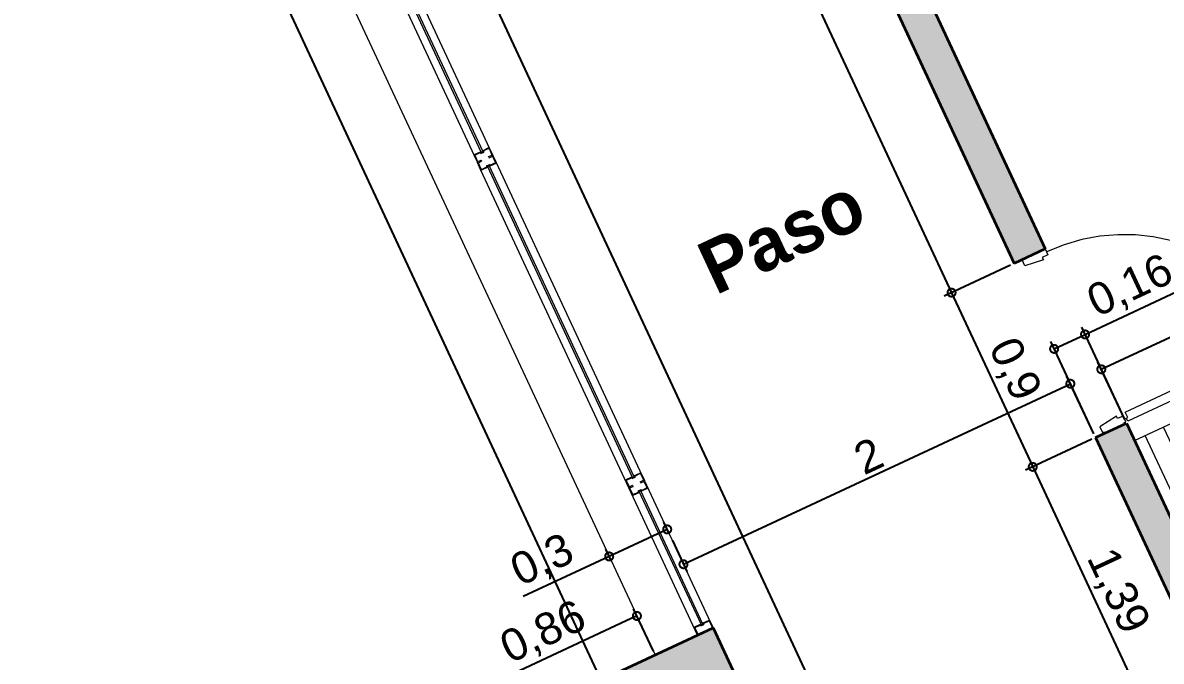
# Model space of a CAD drawing. Header units: millimetres. Extents: x 110427 to 125914, y 76277 to 76441.
# Drawn here: x 114159.52 to 114164.85, y 76388.31 to 76391.3 of the extents above; entities that cross this region are included whole.
import ezdxf

# ---------------------------------------------------------------- set-up
doc = ezdxf.new("R2010")
doc.units = ezdxf.units.MM
doc.linetypes.add('JIS_02_0.7', pattern=[1.35, 0.75, -0.6])
for name, color, linetype, lineweight in [('04_CIVIL A CONSTRUIR', 250, 'Continuous', 35), ('06_CIVIL VISTAS GRUESA', 244, 'Continuous', 13), ('07_CIVIL VISTAS MEDIA', 143, 'Continuous', 9), ('09_CIVIL PROYECCIONES', 230, 'JIS_02_0.7', 5), ('11_CARPINTERIA Y MOBILIARIO', 141, 'Continuous', 9), ('12_HATCH', 8, 'Continuous', 9), ('12_TEXTOS', 4, 'Continuous', 40), ('13_COTAS', 8, 'Continuous', 9)]:
    doc.layers.add(name, color=color, linetype=linetype, lineweight=lineweight)
doc.styles.add('JDS1', font='GOTHICB.TTF')
doc.styles.add('Swis721 BT', font='swiss.ttf')
doc.dimstyles.new('ISO-23', dxfattribs={"dimscale": 0.03, "dimtxt": 5, "dimasz": 2.5, "dimexe": 1.25, "dimexo": 0.625, "dimtad": 1, "dimtxsty": 'Swis721 BT', "dimblk": 'DOTSMALL', "dimcen": 2.5, "dimclrt": 150, "dimadec": 0, "dimazin": 0, "dimtfac": 1, "dimtmove": 0, "dimatfit": 3, "dimfxl": 0, "dimarcsym": 0})

# ---------------------------------------------------------------- blocks, each defined once
blk = doc.blocks.new('_DotSmall')
at = {"color": 0, "linetype": 'ByBlock', "const_width": 0.5}
blk.add_lwpolyline([(-0.0625, 0, 1), (0.0625, 0, 1)], format="xyb", close=True, dxfattribs=at)
blk = doc.blocks.new('*D715')
at = {"layer": '13_COTAS', "color": 0, "lineweight": -2}
for p, q in [((114162.5492, 76388.9088), (114162.5247, 76388.9615)), ((114162.5405, 76388.9275), (114162.2686, 76388.8007)), ((114162.2773, 76388.7821), (114162.2528, 76388.8347)), ((114162.2686, 76388.8007), (114161.865, 76388.6125))]:
    blk.add_line(p, q, dxfattribs=at)
at = {"layer": 'Defpoints', "color": 0}
for p in [(114162.5405, 76388.9275), (114162.5571, 76388.8918), (114162.2852, 76388.7651)]:
    blk.add_point(p, dxfattribs=at)
at = {"layer": '13_COTAS', "color": 0, "lineweight": -2, "xscale": 0.075, "yscale": 0.075, "zscale": 0.075}
for p, rotation in [((114162.5405, 76388.9275), 24.99999999866016), ((114162.2686, 76388.8007), 204.9999999986602)]:
    blk.add_blockref('_DotSmall', p, dxfattribs=dict(at, rotation=rotation))
at = {"layer": '13_COTAS', "color": 150, "insert": (114161.9582, 76388.7764), "char_height": 0.15, "attachment_point": 5, "rotation": 25, "style": 'Swis721 BT'}
blk.add_mtext('0,3', dxfattribs=at)
blk = doc.blocks.new('*D716')
at = {"layer": '13_COTAS', "color": 0, "lineweight": -2}
for p, q in [((114164.5389, 76389.3742), (114164.4133, 76389.6435)), ((114162.6166, 76388.7643), (114164.4292, 76389.6095)), ((114162.5651, 76388.8748), (114162.6324, 76388.7303))]:
    blk.add_line(p, q, dxfattribs=at)
at = {"layer": 'Defpoints', "color": 0}
for p in [(114164.4292, 76389.6095), (114164.5469, 76389.3572), (114162.5571, 76388.8918)]:
    blk.add_point(p, dxfattribs=at)
at = {"layer": '13_COTAS', "color": 0, "lineweight": -2, "xscale": 0.075, "yscale": 0.075, "zscale": 0.075}
for p, rotation in [((114164.4292, 76389.6095), 24.99999753929754), ((114162.6166, 76388.7643), 204.9999975392976)]:
    blk.add_blockref('_DotSmall', p, dxfattribs=dict(at, rotation=rotation))
at = {"layer": '13_COTAS', "color": 150, "insert": (114163.4833, 76389.2719), "char_height": 0.15, "attachment_point": 5, "rotation": 25, "style": 'Swis721 BT'}
blk.add_mtext('2', dxfattribs=at)
blk = doc.blocks.new('*D717')
at = {"layer": '13_COTAS', "color": 0, "lineweight": -2}
for p, q in [((114164.4981, 76389.8403), (114164.9511, 76390.0516)), ((114164.6839, 76389.4418), (114164.4823, 76389.8743)), ((114164.5389, 76389.3742), (114164.3373, 76389.8067)), ((114164.3531, 76389.7727), (114164.4981, 76389.8403))]:
    blk.add_line(p, q, dxfattribs=at)
at = {"layer": 'Defpoints', "color": 0}
for p in [(114164.4981, 76389.8403), (114164.6919, 76389.4248), (114164.5469, 76389.3572)]:
    blk.add_point(p, dxfattribs=at)
at = {"layer": '13_COTAS', "color": 0, "lineweight": -2, "xscale": 0.075, "yscale": 0.075, "zscale": 0.075}
for p, rotation in [((114164.4981, 76389.8403), 24.99999753929754), ((114164.3531, 76389.7727), 204.9999975392976)]:
    blk.add_blockref('_DotSmall', p, dxfattribs=dict(at, rotation=rotation))
at = {"layer": '13_COTAS', "color": 150, "insert": (114164.7125, 76390.0608), "char_height": 0.15, "attachment_point": 5, "rotation": 25, "style": 'Swis721 BT'}
blk.add_mtext('0,16', dxfattribs=at)
blk = doc.blocks.new('*D718')
at = {"layer": '13_COTAS', "color": 0, "lineweight": -2}
for p, q in [((114164.5742, 76389.6772), (114168.5258, 76391.5198)), ((114168.5276, 76391.5159), (114168.5416, 76391.4858)), ((114164.6839, 76389.4418), (114164.5583, 76389.7112))]:
    blk.add_line(p, q, dxfattribs=at)
at = {"layer": 'Defpoints', "color": 0}
for p in [(114168.5197, 76391.5329), (114168.5258, 76391.5198), (114164.6919, 76389.4248)]:
    blk.add_point(p, dxfattribs=at)
at = {"layer": '13_COTAS', "color": 0, "lineweight": -2, "xscale": 0.075, "yscale": 0.075, "zscale": 0.075}
for p, rotation in [((114168.5258, 76391.5198), 24.99999753929754), ((114164.5742, 76389.6772), 204.9999975392976)]:
    blk.add_blockref('_DotSmall', p, dxfattribs=dict(at, rotation=rotation))
at = {"layer": '13_COTAS', "color": 150, "insert": (114166.5038, 76390.6974), "char_height": 0.15, "attachment_point": 5, "rotation": 25, "style": 'Swis721 BT'}
blk.add_mtext('4,36', dxfattribs=at)
blk = doc.blocks.new('*D726')
at = {"layer": '13_COTAS', "color": 0, "lineweight": -2}
for p, q in [((114158.6774, 76397.8193), (114158.7559, 76397.8559)), ((114158.7219, 76397.84), (114163.9798, 76386.5659)), ((114163.9962, 76386.5735), (114164.0138, 76386.5817))]:
    blk.add_line(p, q, dxfattribs=at)
at = {"layer": 'Defpoints', "color": 0}
for p in [(114158.6605, 76397.8114), (114163.9792, 76386.5656), (114163.9798, 76386.5659)]:
    blk.add_point(p, dxfattribs=at)
at = {"layer": '13_COTAS', "color": 0, "lineweight": -2, "xscale": 0.075, "yscale": 0.075, "zscale": 0.075}
for p, rotation in [((114158.7219, 76397.84), 115.0031262879486), ((114163.9798, 76386.5659), 295.0031262879487)]:
    blk.add_blockref('_DotSmall', p, dxfattribs=dict(at, rotation=rotation))
at = {"layer": '13_COTAS', "color": 150, "insert": (114161.4498, 76392.2491), "char_height": 0.15, "attachment_point": 5, "rotation": 295.0031, "style": 'Swis721 BT'}
blk.add_mtext('12,44', dxfattribs=at)
blk = doc.blocks.new('*D696')
at = {"layer": '06_CIVIL VISTAS GRUESA', "color": 0, "lineweight": -2}
for p, q in [((114159.2124, 76395.3104), (114158.9416, 76395.1842)), ((114158.9756, 76395.2), (114162.2298, 76388.2214)), ((114162.4666, 76388.3319), (114162.1958, 76388.2056))]:
    blk.add_line(p, q, dxfattribs=at)
at = {"layer": 'Defpoints', "color": 0}
for p in [(114159.2294, 76395.3184), (114162.4836, 76388.3398), (114162.2298, 76388.2214)]:
    blk.add_point(p, dxfattribs=at)
at = {"layer": '06_CIVIL VISTAS GRUESA', "color": 0, "lineweight": -2, "xscale": 0.075, "yscale": 0.075, "zscale": 0.075}
for p, rotation in [((114158.9756, 76395.2), 114.9999999998937), ((114162.2298, 76388.2214), 294.9999999998937)]:
    blk.add_blockref('_DotSmall', p, dxfattribs=dict(at, rotation=rotation))
at = {"layer": '06_CIVIL VISTAS GRUESA', "color": 150, "insert": (114160.7016, 76391.7569), "char_height": 0.15, "attachment_point": 5, "rotation": 295, "style": 'Swis721 BT'}
blk.add_mtext('7,7', dxfattribs=at)
blk = doc.blocks.new('*D697')
at = {"layer": '06_CIVIL VISTAS GRUESA', "color": 0, "lineweight": -2}
for p, q in [((114162.3985, 76388.5221), (114161.6191, 76388.1587)), ((114162.4757, 76388.3567), (114162.3827, 76388.5561)), ((114161.6962, 76387.9933), (114161.6032, 76388.1927))]:
    blk.add_line(p, q, dxfattribs=at)
at = {"layer": 'Defpoints', "color": 0}
for p in [(114162.4836, 76388.3397), (114161.6191, 76388.1587), (114161.7041, 76387.9763)]:
    blk.add_point(p, dxfattribs=at)
at = {"layer": '06_CIVIL VISTAS GRUESA', "color": 0, "lineweight": -2, "xscale": 0.075, "yscale": 0.075, "zscale": 0.075}
for p, rotation in [((114162.3985, 76388.5221), 24.99606601216546), ((114161.6191, 76388.1587), 204.9960660121654)]:
    blk.add_blockref('_DotSmall', p, dxfattribs=dict(at, rotation=rotation))
at = {"layer": '06_CIVIL VISTAS GRUESA', "color": 150, "insert": (114161.9627, 76388.4394), "char_height": 0.15, "attachment_point": 5, "rotation": 24.9961, "style": 'Swis721 BT'}
blk.add_mtext('0,86', dxfattribs=at)
blk = doc.blocks.new('*D758')
at = {"layer": '13_COTAS', "color": 0, "lineweight": -2}
for p, q in [((114160.8616, 76397.2159), (114160.5507, 76397.071)), ((114160.5847, 76397.0868), (114163.8726, 76390.0358)), ((114164.1495, 76390.1649), (114163.8387, 76390.02))]:
    blk.add_line(p, q, dxfattribs=at)
at = {"layer": 'Defpoints', "color": 0}
for p in [(114160.8786, 76397.2239), (114164.1665, 76390.1729), (114163.8726, 76390.0358)]:
    blk.add_point(p, dxfattribs=at)
at = {"layer": '13_COTAS', "color": 0, "lineweight": -2, "xscale": 0.075, "yscale": 0.075, "zscale": 0.075}
for p, rotation in [((114160.5847, 76397.0868), 115.0000000000055), ((114163.8726, 76390.0358), 295.0000000000055)]:
    blk.add_blockref('_DotSmall', p, dxfattribs=dict(at, rotation=rotation))
at = {"layer": '13_COTAS', "color": 150, "insert": (114162.3276, 76393.6075), "char_height": 0.15, "attachment_point": 5, "rotation": 295, "style": 'Swis721 BT'}
blk.add_mtext('7,78', dxfattribs=at)
blk = doc.blocks.new('*D759')
at = {"layer": '13_COTAS', "color": 0, "lineweight": -2}
for p, q in [((114164.1495, 76390.1649), (114163.8387, 76390.02)), ((114163.8726, 76390.0358), (114164.253, 76389.2202)), ((114164.5299, 76389.3493), (114164.219, 76389.2043))]:
    blk.add_line(p, q, dxfattribs=at)
at = {"layer": 'Defpoints', "color": 0}
for p in [(114164.1665, 76390.1729), (114164.5469, 76389.3572), (114164.253, 76389.2202)]:
    blk.add_point(p, dxfattribs=at)
at = {"layer": '13_COTAS', "color": 0, "lineweight": -2, "xscale": 0.075, "yscale": 0.075, "zscale": 0.075}
for p, rotation in [((114163.8726, 76390.0358), 115.0000000135423), ((114164.253, 76389.2202), 295.0000000135423)]:
    blk.add_blockref('_DotSmall', p, dxfattribs=dict(at, rotation=rotation))
at = {"layer": '13_COTAS', "color": 150, "insert": (114164.1618, 76389.6741), "char_height": 0.15, "attachment_point": 5, "rotation": 295, "style": 'Swis721 BT'}
blk.add_mtext('0,9', dxfattribs=at)
blk = doc.blocks.new('*D760')
at = {"layer": '13_COTAS', "color": 0, "lineweight": -2}
for p, q in [((114164.5299, 76389.3493), (114164.219, 76389.2043)), ((114164.253, 76389.2202), (114164.8405, 76387.9602)), ((114165.1174, 76388.0893), (114164.8065, 76387.9444))]:
    blk.add_line(p, q, dxfattribs=at)
at = {"layer": 'Defpoints', "color": 0}
for p in [(114164.5469, 76389.3572), (114165.1344, 76388.0973), (114164.8405, 76387.9602)]:
    blk.add_point(p, dxfattribs=at)
at = {"layer": '13_COTAS', "color": 0, "lineweight": -2, "xscale": 0.075, "yscale": 0.075, "zscale": 0.075}
for p, rotation in [((114164.253, 76389.2202), 115.0000000156047), ((114164.8405, 76387.9602), 295.0000000156047)]:
    blk.add_blockref('_DotSmall', p, dxfattribs=dict(at, rotation=rotation))
at = {"layer": '13_COTAS', "color": 150, "insert": (114164.6457, 76388.6363), "char_height": 0.15, "attachment_point": 5, "rotation": 295, "style": 'Swis721 BT'}
blk.add_mtext('1,39', dxfattribs=at)

msp = doc.modelspace()

# ---------------------------------------------------------------- hatches: boundary and pattern name
at = {"layer": '12_HATCH'}
h = msp.add_hatch(color=1, dxfattribs=at)
h.dxf.hatch_style = 1
h.paths.add_polyline_path([(114163.2508, 76392.5152), (114163.674, 76392.7126), (114163.6064, 76392.8576), (114163.1832, 76392.6602), (114162.19, 76394.7901), (114162.6133, 76394.9874), (114162.5456, 76395.1324), (114162.1224, 76394.9351), (114161.0236, 76397.2915), (114160.8786, 76397.2239), (114164.1665, 76390.1729), (114164.3114, 76390.2404)])
h = msp.add_hatch(color=1, dxfattribs=at)
h.dxf.hatch_style = 1
h.paths.add_polyline_path([(114168.9352, 76390.6421), (114164.9835, 76388.7994), (114164.6918, 76389.4248), (114164.5469, 76389.3572), (114165.1344, 76388.0973), (114165.2794, 76388.1649), (114165.0511, 76388.6544), (114169.0026, 76390.497), (114169.2139, 76390.0438), (114169.3499, 76390.1072), (114168.7963, 76391.2945), (114168.6604, 76391.2311)])
h = msp.add_hatch(dxfattribs=at)
h.set_pattern_fill('LINE', color=256, scale=0.03, angle=475)
h.set_pattern_definition([(115, (111019.69454, 75959.93031), (-0.0863258167, -0.0402543894), [])])
h.paths.add_polyline_path([(114166.5515, 76389.5306), (114166.2978, 76390.0743), (114164.7299, 76389.3432), (114164.9835, 76388.7994)])
h = msp.add_hatch(color=1, dxfattribs=at)
h.dxf.hatch_style = 1
h.paths.add_polyline_path([(114162.7555, 76388.4665), (114161.7041, 76387.9763), (114161.8309, 76387.7044), (114162.7372, 76388.127), (114163.5571, 76386.3687), (114163.7021, 76386.4364), (114165.6596, 76387.3492), (114166.0653, 76386.4792), (114166.0291, 76386.4622), (114165.7333, 76387.0967), (114165.6608, 76387.0629), (114165.9566, 76386.4284), (114165.9203, 76386.4115), (114165.5823, 76387.1365), (114163.8302, 76386.3196), (114162.8725, 76385.873), (114163.1261, 76385.3292), (114162.9901, 76385.2658), (114162.4407, 76386.4441), (114162.5766, 76386.5074), (114162.8049, 76386.018), (114163.7021, 76386.4364)])

# ---------------------------------------------------------------- linework, layer by layer
at = {"layer": '04_CIVIL A CONSTRUIR'}
for p, q in [((114160.8786, 76397.2239), (114164.1665, 76390.1729)), ((114163.2508, 76392.5152), (114164.3115, 76390.2405)), ((114164.3115, 76390.2405), (114164.1665, 76390.1729)), ((114164.5469, 76389.3572), (114164.6918, 76389.4248)), ((114164.6919, 76389.4248), (114164.9835, 76388.7994)), ((114164.5469, 76389.3572), (114165.1344, 76388.0973)), ((114161.7041, 76387.9763), (114162.7554, 76388.4666)), ((114162.7554, 76388.4666), (114163.7021, 76386.4364))]:
    msp.add_line(p, q, dxfattribs=at)
at = {"layer": '07_CIVIL VISTAS MEDIA'}
for p, q in [((114159.2294, 76395.3184), (114162.4836, 76388.3397)), ((114160.9639, 76392.2044), (114161.6687, 76390.693)), ((114160.9711, 76392.2078), (114161.6759, 76390.6964)), ((114161.0038, 76392.223), (114161.7085, 76390.7116)), ((114160.9313, 76392.1892), (114161.636, 76390.6778)), ((114161.6755, 76390.6995), (114161.6771, 76390.696)), ((114161.7033, 76390.7135), (114161.676, 76390.7008)), ((114161.6794, 76390.698), (114161.6811, 76390.6945)), ((114161.7045, 76390.7108), (114161.6799, 76390.6994)), ((114161.7059, 76390.7104), (114161.7194, 76390.6813)), ((114161.7086, 76390.7116), (114161.7238, 76390.679)), ((114161.6361, 76390.6778), (114161.6513, 76390.6452)), ((114161.638, 76390.6831), (114161.6653, 76390.6958)), ((114161.6388, 76390.6791), (114161.6523, 76390.6501)), ((114161.6393, 76390.6804), (114161.6639, 76390.6919)), ((114161.6665, 76390.6126), (114161.6513, 76390.6452)), ((114161.6536, 76390.6496), (114161.6685, 76390.6565)), ((114161.6562, 76390.6442), (114161.6711, 76390.6511)), ((114161.6668, 76390.6879), (114161.6652, 76390.6914)), ((114161.6683, 76390.6918), (114161.6666, 76390.6954)), ((114161.6668, 76390.6879), (114161.6811, 76390.6945)), ((114161.6683, 76390.6918), (114161.6771, 76390.696)), ((114161.6698, 76390.6538), (114161.6685, 76390.6565)), ((114161.6687, 76390.693), (114161.6759, 76390.6964)), ((114161.6698, 76390.6538), (114161.6711, 76390.6511)), ((114161.704, 76390.6731), (114161.7189, 76390.68)), ((114161.7053, 76390.6704), (114161.704, 76390.6731)), ((114161.7053, 76390.6704), (114161.7065, 76390.6676)), ((114161.7065, 76390.6676), (114161.7214, 76390.6746)), ((114161.7358, 76390.6438), (114161.7112, 76390.6323)), ((114161.7363, 76390.6451), (114161.7228, 76390.6741)), ((114161.739, 76390.6464), (114161.7238, 76390.679)), ((114162.7555, 76388.4665), (114161.739, 76390.6464)), ((114161.6692, 76390.6138), (114161.6557, 76390.6428)), ((114162.683, 76388.4327), (114161.6665, 76390.6126)), ((114161.6705, 76390.6133), (114161.6951, 76390.6248)), ((114161.6718, 76390.6106), (114161.6991, 76390.6234)), ((114161.694, 76390.6297), (114161.7082, 76390.6363)), ((114161.694, 76390.6297), (114161.6956, 76390.6261)), ((114161.6979, 76390.6282), (114161.7068, 76390.6323)), ((114161.6979, 76390.6282), (114161.6996, 76390.6247)), ((114161.6991, 76390.6278), (114161.7064, 76390.6312)), ((114162.3786, 76389.1706), (114161.6991, 76390.6278)), ((114162.3859, 76389.1739), (114161.7064, 76390.6312)), ((114161.7084, 76390.6288), (114161.7068, 76390.6323)), ((114161.7099, 76390.6328), (114161.7082, 76390.6363)), ((114161.7371, 76390.6411), (114161.7098, 76390.6283)), ((114162.346, 76389.1553), (114162.3612, 76389.1227)), ((114162.3479, 76389.1607), (114162.3752, 76389.1734)), ((114162.3487, 76389.1566), (114162.3622, 76389.1276)), ((114162.3492, 76389.1579), (114162.3738, 76389.1694)), ((114162.3768, 76389.1654), (114162.3751, 76389.1689)), ((114162.3782, 76389.1694), (114162.3766, 76389.1729)), ((114162.3768, 76389.1654), (114162.391, 76389.1721)), ((114162.3782, 76389.1694), (114162.387, 76389.1735)), ((114162.3786, 76389.1706), (114162.3859, 76389.1739)), ((114162.3854, 76389.177), (114162.387, 76389.1735)), ((114162.4132, 76389.1911), (114162.3859, 76389.1784)), ((114162.3894, 76389.1756), (114162.391, 76389.1721)), ((114162.4145, 76389.1884), (114162.3899, 76389.1769)), ((114162.4139, 76389.1506), (114162.4288, 76389.1576)), ((114162.4152, 76389.1479), (114162.4139, 76389.1506)), ((114162.4158, 76389.1879), (114162.4293, 76389.1589)), ((114162.4165, 76389.1452), (114162.4314, 76389.1521)), ((114162.4185, 76389.1892), (114162.4337, 76389.1565)), ((114162.4462, 76389.1226), (114162.4327, 76389.1517)), ((114162.4489, 76389.1239), (114162.4337, 76389.1565)), ((114162.3764, 76389.0901), (114162.3612, 76389.1227)), ((114162.3636, 76389.1271), (114162.3785, 76389.1341)), ((114162.3791, 76389.0914), (114162.3656, 76389.1204)), ((114162.3661, 76389.1217), (114162.381, 76389.1287)), ((114162.3797, 76389.1314), (114162.3785, 76389.1341)), ((114162.3797, 76389.1314), (114162.381, 76389.1287)), ((114162.3805, 76389.0909), (114162.4051, 76389.1024)), ((114162.3817, 76389.0882), (114162.409, 76389.1009)), ((114162.4039, 76389.1072), (114162.4182, 76389.1138)), ((114162.4039, 76389.1072), (114162.4055, 76389.1037)), ((114162.4079, 76389.1058), (114162.4167, 76389.1099)), ((114162.4079, 76389.1058), (114162.4095, 76389.1022)), ((114162.409, 76389.1053), (114162.4163, 76389.1087)), ((114162.7004, 76388.4805), (114162.409, 76389.1053)), ((114162.4152, 76389.1479), (114162.4165, 76389.1452)), ((114162.7076, 76388.4839), (114162.4163, 76389.1087)), ((114162.4184, 76389.1064), (114162.4167, 76389.1099)), ((114162.4198, 76389.1103), (114162.4182, 76389.1138)), ((114162.447, 76389.1186), (114162.4197, 76389.1059)), ((114162.4457, 76389.1213), (114162.4211, 76389.1098)), ((114162.6678, 76388.4653), (114162.683, 76388.4327)), ((114162.6697, 76388.4706), (114162.697, 76388.4834)), ((114162.6705, 76388.4666), (114162.684, 76388.4376)), ((114162.6709, 76388.4679), (114162.6955, 76388.4794)), ((114162.6985, 76388.4754), (114162.6969, 76388.4789)), ((114162.7, 76388.4794), (114162.6983, 76388.4829)), ((114162.6985, 76388.4754), (114162.7128, 76388.4821)), ((114162.7, 76388.4794), (114162.7088, 76388.4835)), ((114162.7004, 76388.4805), (114162.7076, 76388.4839)), ((114162.7072, 76388.487), (114162.7088, 76388.4835)), ((114162.7349, 76388.5011), (114162.7076, 76388.4883)), ((114162.7111, 76388.4856), (114162.7128, 76388.4821)), ((114162.7362, 76388.4984), (114162.7116, 76388.4869)), ((114162.7357, 76388.4606), (114162.7506, 76388.4675)), ((114162.7369, 76388.4579), (114162.7357, 76388.4606)), ((114162.7369, 76388.4579), (114162.7555, 76388.4665)), ((114162.7369, 76388.4579), (114162.7555, 76388.4665)), ((114162.7375, 76388.4979), (114162.7511, 76388.4689)), ((114162.7403, 76388.4991), (114162.7555, 76388.4665)), ((114162.683, 76388.4327), (114162.7015, 76388.4413)), ((114162.683, 76388.4327), (114162.7015, 76388.4413)), ((114162.6853, 76388.4371), (114162.7002, 76388.4441)), ((114162.7015, 76388.4413), (114162.7002, 76388.4441))]:
    msp.add_line(p, q, dxfattribs=at)
for centre, radius, start, end in [((114161.6764, 76390.6999), 0.001, 115, 205), ((114161.6803, 76390.6985), 0.001, 115, 205), ((114161.7049, 76390.7099), 0.004, 25, 115), ((114161.705, 76390.7099), 0.001, 25, 115), ((114161.6397, 76390.6795), 0.004, 115, 205), ((114161.6397, 76390.6795), 0.001, 115, 205), ((114161.6532, 76390.6505), 0.001, 205, 295.1581), ((114161.6566, 76390.6433), 0.001, 114.8419, 205), ((114161.6643, 76390.691), 0.001, 25, 115), ((114161.7185, 76390.6809), 0.001, 295, 25), ((114161.7218, 76390.6737), 0.001, 25, 115), ((114161.7354, 76390.6447), 0.001, 295, 25), ((114161.7354, 76390.6447), 0.004, 295, 25), ((114161.6701, 76390.6143), 0.004, 205, 295), ((114161.6701, 76390.6142), 0.001, 205, 295), ((114161.6947, 76390.6257), 0.001, 295, 25), ((114161.7093, 76390.6292), 0.001, 205, 295), ((114161.7108, 76390.6332), 0.001, 205, 295), ((114162.3496, 76389.157), 0.004, 115, 205), ((114162.3496, 76389.157), 0.001, 115, 205), ((114162.3742, 76389.1685), 0.001, 25, 115), ((114162.3863, 76389.1775), 0.001, 115, 205), ((114162.3903, 76389.176), 0.001, 115, 205), ((114162.4149, 76389.1875), 0.004, 25, 115), ((114162.4149, 76389.1875), 0.001, 25, 115), ((114162.4284, 76389.1585), 0.001, 295, 25), ((114162.4318, 76389.1512), 0.001, 25, 115), ((114162.3631, 76389.128), 0.001, 205, 295.1581), ((114162.3665, 76389.1208), 0.001, 114.8419, 205), ((114162.4046, 76389.1033), 0.001, 295, 25), ((114162.4193, 76389.1068), 0.001, 205, 295), ((114162.4207, 76389.1108), 0.001, 205, 295), ((114162.4453, 76389.1222), 0.001, 295, 25), ((114162.4453, 76389.1222), 0.004, 295, 25), ((114162.38, 76389.0918), 0.004, 205, 295), ((114162.38, 76389.0918), 0.001, 205, 295), ((114162.6714, 76388.467), 0.004, 115, 205), ((114162.6714, 76388.467), 0.001, 115, 205), ((114162.696, 76388.4785), 0.001, 25, 115), ((114162.7081, 76388.4874), 0.001, 115, 205), ((114162.712, 76388.486), 0.001, 115, 205), ((114162.7366, 76388.4974), 0.004, 25, 115), ((114162.7366, 76388.4975, 0), 0.001, 25, 115), ((114162.7502, 76388.4684), 0.001, 295, 25), ((114162.6849, 76388.438), 0.001, 205, 295.1581)]:
    msp.add_arc(centre, radius, start, end, dxfattribs=at)
at = {"layer": '07_CIVIL VISTAS MEDIA', "extrusion": (-6.93067e-10, 6.55597e-08, 1)}
for centre in [(114161.6657, 76390.6949, 0.0049), (114162.3757, 76389.1725, 0.0049), (114162.6974, 76388.4825, 0.0049)]:
    msp.add_arc(centre, 0.001, 25, 115, dxfattribs=at)
at = {"layer": '07_CIVIL VISTAS MEDIA', "extrusion": (4.97762e-08, -4.26719e-08, 1)}
for centre in [(114161.6987, 76390.6243, 0.0024), (114162.4086, 76389.1018, 0.0024)]:
    msp.add_arc(centre, 0.001, 295, 25, dxfattribs=at)
at = {"layer": '09_CIVIL PROYECCIONES', "ltscale": 2}
msp.add_arc((114164.6825, 76389.4447), 0.863, 25, 115, dxfattribs=at)
at = {"layer": '11_CARPINTERIA Y MOBILIARIO'}
msp.add_line((114164.7297, 76389.3431), (114168.6814, 76391.1858), dxfattribs=at)
for points in [[(114164.3024, 76390.2362), (114164.3114, 76390.2404), (114164.3241, 76390.2132), (114164.2978, 76390.201), (114164.303, 76390.1899), (114164.2154, 76390.1623), (114164.2027, 76390.1897), (114164.2117, 76390.194)], [(114164.6798, 76389.4269), (114164.6888, 76389.4311), (114164.6761, 76389.4583), (114164.6499, 76389.446), (114164.6447, 76389.4571), (114164.5673, 76389.4078), (114164.5801, 76389.3804), (114164.5891, 76389.3846)]]:
    msp.add_lwpolyline(points, dxfattribs=at)
msp.add_lwpolyline([(114165.4569, 76389.8047), (114165.4623, 76389.7901), (114164.6988, 76389.4341), (114164.691, 76389.4476), (114164.6988, 76389.4512), (114164.6867, 76389.477), (114165.4371, 76389.8269), (114165.4492, 76389.8011)], close=True, dxfattribs=at)

# ---------------------------------------------------------------- texts
at = {"layer": '12_TEXTOS', "insert": (114163.1308, 76390.188), "char_height": 0.25, "width": 2.741072, "attachment_point": 8, "rotation": 25.0003, "style": 'JDS1'}
msp.add_mtext('Paso', dxfattribs=at)

# ---------------------------------------------------------------- dimensions: what is measured, and where the dimension line sits
at = {"layer": '06_CIVIL VISTAS GRUESA'}
for p1, p2, distance, picture, middle in [((114159.2294, 76395.3184), (114162.4836, 76388.3398), -0.28, '*D696', (114160.7016, 76391.7569)), ((114162.4836, 76388.3397), (114161.7041, 76387.9763), -0.2012, '*D697', (114161.9627, 76388.4394))]:
    dim = msp.add_aligned_dim(p1=p1, p2=p2, distance=distance, dimstyle='ISO-23', override={"dimfxl": 100, "dimarcsym": 2}, dxfattribs=at)
    dim.commit()
    dim.dimension.update_dxf_attribs({"geometry": picture, "text_midpoint": middle})
at = {"layer": '13_COTAS'}
for base, p1, p2, angle, picture, middle in [((114163.9798, 76386.5659), (114158.6605, 76397.8114), (114163.9792, 76386.5656), 115.0031, '*D726', (114161.4498, 76392.2491)), ((114168.5258, 76391.5198), (114164.6919, 76389.4248), (114168.5197, 76391.5329), 205, '*D718', (114166.5038, 76390.6974)), ((114164.4292, 76389.6095), (114162.5571, 76388.8918), (114164.5469, 76389.3572), 205, '*D716', (114163.4833, 76389.2719))]:
    dim = msp.add_linear_dim(base=base, p1=p1, p2=p2, angle=angle, dimstyle='ISO-23', dxfattribs=at)
    dim.commit()
    dim.dimension.update_dxf_attribs({"geometry": picture, "text_midpoint": middle})
for p1, p2, picture, middle in [((114160.8786, 76397.2239), (114164.1665, 76390.1729), '*D758', (114162.3276, 76393.6075)), ((114164.1665, 76390.1729), (114164.5469, 76389.3572), '*D759', (114164.1618, 76389.6741)), ((114164.5469, 76389.3572), (114165.1344, 76388.0973), '*D760', (114164.6457, 76388.6363))]:
    dim = msp.add_aligned_dim(p1=p1, p2=p2, distance=-0.3242, dimstyle='ISO-23', dxfattribs=at)
    dim.commit()
    dim.dimension.update_dxf_attribs({"geometry": picture, "text_midpoint": middle})
for base, p1, p2, angle, picture, middle, dimtype in [((114164.4981, 76389.8403), (114164.5469, 76389.3572), (114164.6919, 76389.4248), 205, '*D717', (114164.7586, 76389.9618), 160), ((114162.5405, 76388.9275), (114162.2852, 76388.7651), (114162.5571, 76388.8918), 25, '*D715', (114162.0044, 76388.6775), 161)]:
    dim = msp.add_linear_dim(base=base, p1=p1, p2=p2, angle=angle, dimstyle='ISO-23', dxfattribs=at)
    dim.commit()
    dim.dimension.update_dxf_attribs({"geometry": picture, "text_midpoint": middle, "dimtype": dimtype})

doc.saveas('drawing.dxf')
